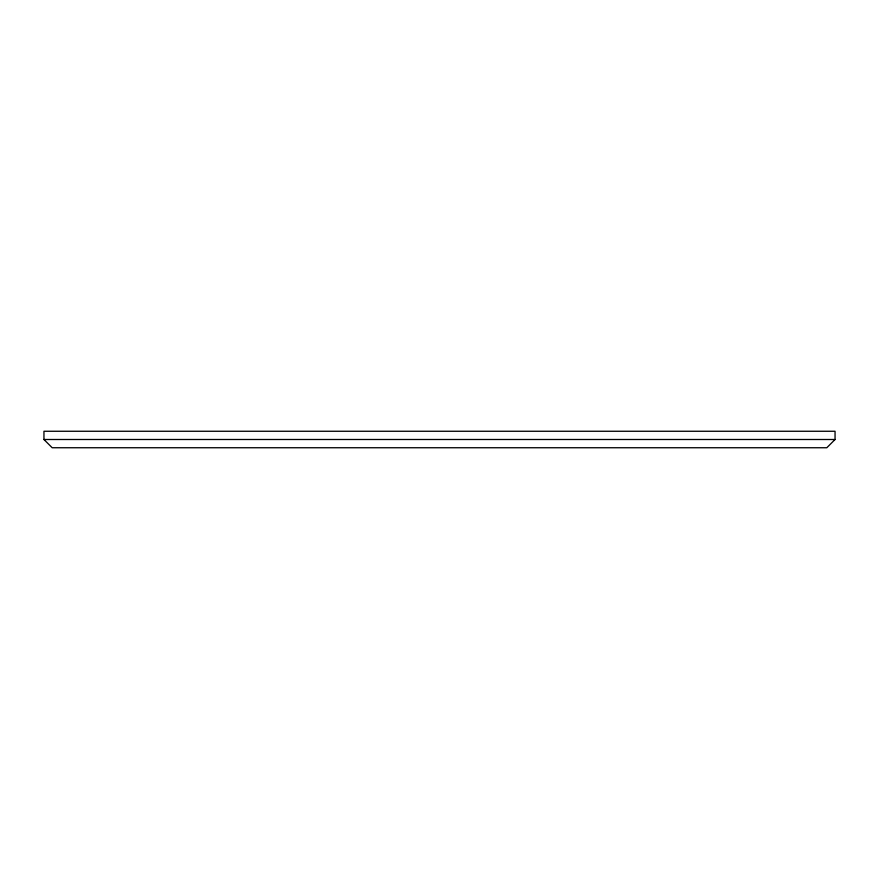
<?xml version="1.0" encoding="UTF-8"?>
<svg xmlns="http://www.w3.org/2000/svg" width="879" height="879" viewBox="0 0 879 879"><rect width="100%" height="100%" fill="white"/><g stroke="black" fill="none" stroke-linecap="round" stroke-linejoin="round"><path stroke-width="1.32" d="M835.05 439.5L826.809 447.741L52.191 447.741L43.95 439.5L43.95 431.259L835.05 431.259L835.05 439.5L43.95 439.5"/></g></svg>
